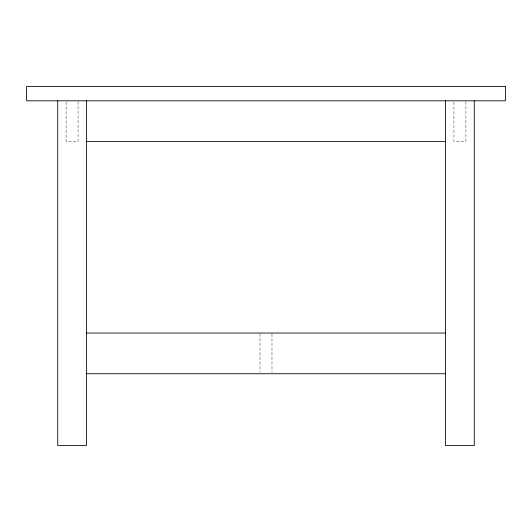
<?xml version="1.0" encoding="UTF-8"?>
<svg xmlns="http://www.w3.org/2000/svg" width="532" height="532" viewBox="0 0 532 532"><rect width="100%" height="100%" fill="white"/><g stroke="black" fill="none" stroke-linecap="round" stroke-linejoin="round"><path stroke-width="0.4" stroke-dasharray="2.66 2" d="M465.899 101.645L465.899 141.512L453.929 141.512L453.929 101.645M271.985 333.863L271.985 372.067M260.015 333.863L260.015 372.067M78.071 101.645L78.071 141.512L66.101 141.512L66.101 101.645"/><path stroke-width="0.8" d="M86.45 141.512L445.55 141.512M86.45 333.032L445.55 333.032M86.45 373.73L445.55 373.73M474.278 100.814L474.278 445.55L445.55 445.55L445.55 100.814M86.45 100.814L86.45 445.55L57.722 445.55L57.722 100.814M505.4 86.45L26.6 86.45L26.6 100.814L505.4 100.814L505.4 86.45"/></g></svg>
